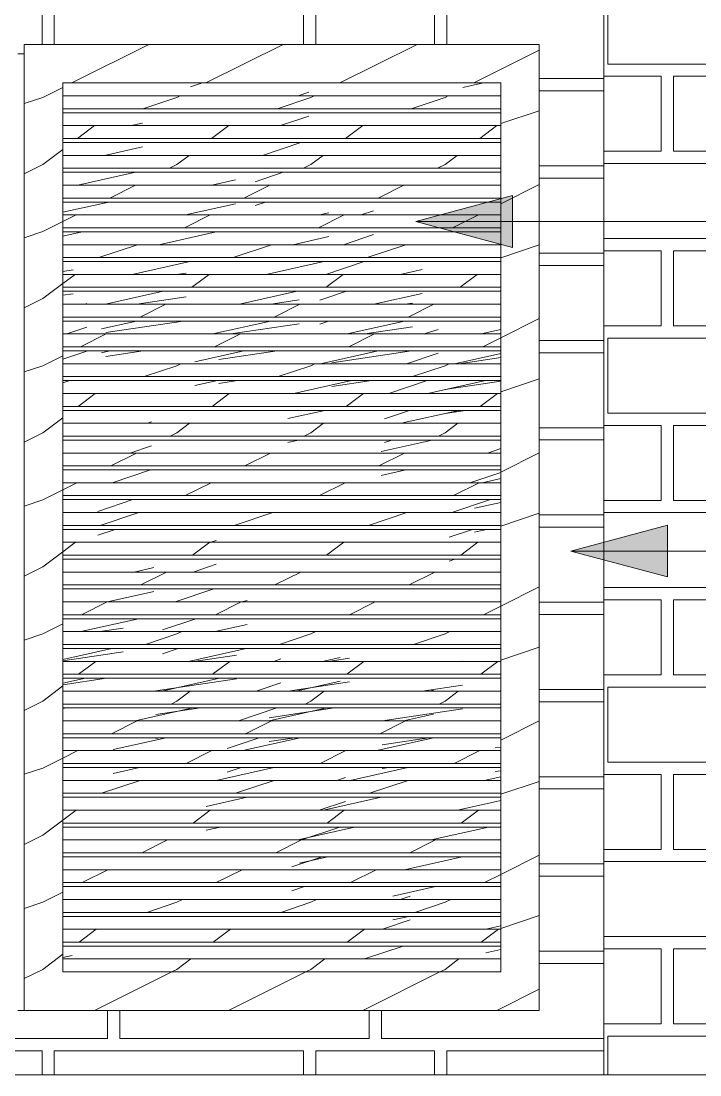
# Model space of a CAD drawing. Header units: millimetres. Extents: x 13463 to 25661, y -8446 to 5210.
# Drawn here: x 16037 to 16564, y 160 to 978 of the extents above; entities that cross this region are included whole.
import ezdxf

# ---------------------------------------------------------------- set-up
doc = ezdxf.new("R2010")
doc.units = ezdxf.units.MM
doc.layers.add('A-GENM', color=13, linetype='Continuous', lineweight=9)
doc.layers.add('G-ANNO-TEXT', color=231, linetype='Continuous', lineweight=9)
pattern_1 = [(216.87, (13388.3, -247.58), (312.37463, 208.25056), [52.063, -468.563]), (206.565, (13450.776, -278.82), (-104.12483, -104.12465), [116.415, -116.415]), (198.435, (13450.776, -330.88), (-208.2495, -104.12482), [65.854, -263.418])]

# ---------------------------------------------------------------- blocks, each defined once
blk = doc.blocks.new('CRT_MGN_COZ_Fogão a lenha completo - CRT_MGN_COZ_Fogão a lenha completo-5005769-VISTA FRONTAL BANCADA CHURRASQUEIRA')
at = {"layer": 'A-GENM'}
h = blk.add_hatch(dxfattribs=at)
h.set_pattern_fill('FP_73', color=256, style=0, pattern_type=2)
h.set_pattern_definition([(180, (16889.65, 944.52), (3e-14, 270.94), [193.675, -9.525]), (180, (16889.65, 1002.73), (3e-14, 270.94), [193.675, -9.525]), (90, (16889.65, 944.52), (203.2, -1e-14), [58.21, -212.73]), (90, (16695.98, 944.52), (203.2, -1e-14), [58.21, -212.73]), (180, (16737.25, 1012.26), (3e-14, 270.94), [193.675, -9.525, 92.075, -9.525]), (180, (16737.25, 1070.47), (3e-14, 270.94), [193.675, -9.525, 92.075, -9.525]), (90, (16737.25, 1012.26), (304.8, -2e-14), [58.21, -212.73]), (90, (16543.58, 1012.26), (304.8, -2e-14), [58.21, -212.73]), (90, (16534.05, 1012.26), (304.8, -2e-14), [58.21, -212.73]), (90, (16441.98, 1012.26), (304.8, -2e-14), [58.21, -212.73]), (180, (16788.05, 1080), (3e-14, 270.94), [193.675, -9.525]), (180, (16788.05, 1138.2), (3e-14, 270.94), [193.675, -9.525]), (90, (16788.05, 1080), (203.2, -1e-14), [58.21, -212.73]), (90, (16594.38, 1080), (203.2, -1e-14), [58.21, -212.728]), (180, (16737.25, 1147.73), (3e-14, 270.94), [193.675, -9.525, 92.075, -9.525]), (180, (16737.25, 1205.94), (3e-14, 270.94), [193.675, -9.525, 92.075, -9.525]), (90, (16737.25, 1147.73), (304.8, -2e-14), [58.21, -212.73]), (90, (16543.58, 1147.73), (304.8, -2e-14), [58.21, -212.73]), (90, (16534.05, 1147.73), (304.8, -2e-14), [58.21, -212.73]), (90, (16441.98, 1147.73), (304.8, -2e-14), [58.21, -212.73])])
h.paths.add_polyline_path([(16505.2, 160), (17289.65, 160), (17289.65, 1710), (16489.65, 1710), (16489.65, 160)])
h.paths.add_polyline_path([(16739.65, 860), (16739.65, 920), (17039.65, 920), (17039.65, 860), (17034.1, 860)])
h.paths.add_polyline_path([(17039.65, 1060), (16589.65, 1060), (16589.65, 1410), (17189.65, 1410), (17189.65, 1060), (17174.56, 1060)])
h = blk.add_hatch(dxfattribs=at)
h.set_pattern_fill('FP_64', color=256, style=0, pattern_type=2)
h.set_pattern_definition([(180, (15189.65, 594.52), (-3e-14, 270.937), [193.675, -9.525]), (180, (15189.65, 652.73), (3e-14, 270.937), [193.675, -9.525]), (90, (15189.65, 594.52), (203.2, -1e-14), [58.21, -212.728]), (90, (14995.98, 594.52), (203.2, -1e-14), [58.21, -212.728]), (180, (15037.25, 662.26), (3e-14, 270.937), [193.675, -9.525, 92.075, -9.525]), (180, (15037.25, 720.47), (3e-14, 270.937), [193.675, -9.525, 92.075, -9.525]), (90, (15037.25, 662.26), (304.8, -2e-14), [58.21, -212.73]), (90, (14843.58, 662.26), (304.8, -2e-14), [58.21, -212.73]), (90, (14834.05, 662.26), (304.8, -2e-14), [58.21, -212.73]), (90, (14741.98, 662.26), (304.8, -2e-14), [58.21, -212.728]), (180, (15088.05, 730), (3e-14, 270.937), [193.675, -9.525]), (180, (15088.05, 788.2), (3e-14, 270.937), [193.675, -9.525]), (90, (15088.05, 730), (203.2, -1e-14), [58.21, -212.728]), (90, (14894.38, 730), (203.2, -1e-14), [58.21, -212.728]), (180, (15037.25, 797.73), (-3e-14, 270.937), [193.675, -9.525, 92.075, -9.525]), (180, (15037.25, 855.94), (3e-14, 270.937), [193.675, -9.525, 92.075, -9.525]), (90, (15037.25, 797.73), (304.8, -2e-14), [58.21, -212.73]), (90, (14843.58, 797.73), (304.8, -2e-14), [58.21, -212.73]), (90, (14834.05, 797.73), (304.8, -2e-14), [58.21, -212.73]), (90, (14741.98, 797.73), (304.8, -2e-14), [58.21, -212.728])])
h.paths.add_polyline_path([(16489.65, 160), (16489.65, 1010), (13889.65, 1010), (13889.65, 160), (15835.83, 160)])
h.paths.add_polyline_path([(13939.65, 210), (13934.65, 210), (13934.65, 960), (14334.65, 960), (14334.65, 952.73), (14339.65, 952.73), (14339.65, 960), (14739.65, 960), (14739.65, 210), (13964.65, 210)])
h.paths.add_polyline_path([(15189.65, 210), (14784.65, 210), (14784.65, 960), (15184.65, 960), (15184.65, 952.73), (15189.65, 952.73), (15189.65, 960), (15589.65, 960), (15589.65, 210), (15219.65, 210)])
h.paths.add_polyline_path([(15664.65, 210), (15634.65, 210), (15634.65, 960), (16034.65, 960), (16034.65, 952.73), (16039.65, 952.73), (16039.65, 960), (16439.65, 960), (16439.65, 210), (15835.83, 210)])
h = blk.add_hatch(dxfattribs=at)
h.set_pattern_fill('FP_33', color=256, style=0, pattern_type=2)
h.set_pattern_definition(pattern_1)
h.paths.add_polyline_path([(16039.65, 210), (16439.65, 210), (16439.65, 960), (16039.65, 960), (16039.65, 217.46)])
h.paths.add_polyline_path([(16069.65, 240), (16069.65, 930), (16409.65, 930), (16409.65, 240), (16170.52, 240)])
h = blk.add_hatch(dxfattribs=at)
h.set_pattern_fill('FP_61', color=256, style=0, pattern_type=2)
h.set_pattern_definition([(198.542, (13388.301, 122.267), (294.40488, 87.105235), [43.93, -395.373]), (192.604, (13450.776, 108.297), (-135.85854, -53.66103), [106.696, -106.696]), (188.479, (13450.776, 85.014), (-224.54794, -48.99643), [63.165, -252.661])])
h.paths.add_polyline_path([(16399.65, 920), (16409.65, 920), (16409.65, 930), (16069.65, 930), (16069.65, 920), (16170.52, 920)])
h = blk.add_hatch(dxfattribs=at)
h.set_pattern_fill('FP_33', color=256, style=0, pattern_type=2)
h.set_pattern_definition(pattern_1)
h.paths.add_polyline_path([(16170.52, 910), (16409.65, 910), (16409.65, 920), (16069.65, 920), (16069.65, 910)])
h = blk.add_hatch(dxfattribs=at)
h.set_pattern_fill('FP_32', color=256, style=0, pattern_type=2)
h.set_pattern_definition([(198.542, (13388.301, 103.784), (294.40488, 87.105235), [43.93, -395.373]), (192.604, (13450.776, 89.814), (-135.85854, -53.66103), [106.696, -106.696]), (188.479, (13450.776, 66.531), (-224.54794, -48.99643), [63.165, -252.661])])
h.paths.add_polyline_path([(16376.55, 896.9), (16409.65, 896.9), (16409.65, 906.9), (16069.65, 906.9), (16069.65, 896.9), (16170.52, 896.9)])
h = blk.add_hatch(dxfattribs=at)
h.set_pattern_fill('FP_33', color=256, style=0, pattern_type=2)
h.set_pattern_definition(pattern_1)
h.paths.add_polyline_path([(16170.52, 886.9), (16409.65, 886.9), (16409.65, 896.9), (16069.65, 896.9), (16069.65, 886.9)])
h = blk.add_hatch(dxfattribs=at)
h.set_pattern_fill('FP_34', color=256, style=0, pattern_type=2)
h.set_pattern_definition([(198.542, (13388.301, 85.301), (294.40488, 87.105235), [43.93, -395.373]), (192.604, (13450.776, 71.33), (-135.85854, -53.66103), [106.696, -106.696]), (188.479, (13450.776, 48.048), (-224.54794, -48.99643), [63.165, -252.661])])
h.paths.add_polyline_path([(16353.44, 873.79), (16409.65, 873.79), (16409.65, 883.79), (16069.65, 883.79), (16069.65, 873.79), (16170.52, 873.79)])
h = blk.add_hatch(dxfattribs=at)
h.set_pattern_fill('FP_33', color=256, style=0, pattern_type=2)
h.set_pattern_definition(pattern_1)
h.paths.add_polyline_path([(16170.52, 863.79), (16409.65, 863.79), (16409.65, 873.79), (16069.65, 873.79), (16069.65, 863.79)])
h = blk.add_hatch(dxfattribs=at)
h.set_pattern_fill('FP_35', color=256, style=0, pattern_type=2)
h.set_pattern_definition([(198.542, (13388.301, 66.818), (294.40488, 87.105235), [43.93, -395.373]), (192.604, (13450.776, 52.848), (-135.85854, -53.66103), [106.696, -106.696]), (188.479, (13450.776, 29.565), (-224.54794, -48.99643), [63.165, -252.661])])
h.paths.add_polyline_path([(16330.34, 850.69), (16409.65, 850.69), (16409.65, 860.69), (16069.65, 860.69), (16069.65, 850.69), (16170.52, 850.69)])
h = blk.add_hatch(dxfattribs=at)
h.set_pattern_fill('FP_33', color=256, style=0, pattern_type=2)
h.set_pattern_definition(pattern_1)
h.paths.add_polyline_path([(16170.52, 840.69), (16409.65, 840.69), (16409.65, 850.69), (16069.65, 850.69), (16069.65, 840.69)])
h = blk.add_hatch(dxfattribs=at)
h.set_pattern_fill('FP_36', color=256, style=0, pattern_type=2)
h.set_pattern_definition([(198.542, (13388.301, 48.336), (294.40488, 87.105235), [43.93, -395.373]), (192.604, (13450.776, 34.366), (-135.85854, -53.66103), [106.696, -106.696]), (188.479, (13450.776, 11.083), (-224.54794, -48.99643), [63.165, -252.661])])
h.paths.add_polyline_path([(16307.24, 827.59), (16409.65, 827.59), (16409.65, 837.59), (16069.65, 837.59), (16069.65, 827.59), (16170.52, 827.59)])
h = blk.add_hatch(dxfattribs=at)
h.set_pattern_fill('FP_33', color=256, style=0, pattern_type=2)
h.set_pattern_definition(pattern_1)
h.paths.add_polyline_path([(16170.52, 817.59), (16409.65, 817.59), (16409.65, 827.59), (16069.65, 827.59), (16069.65, 817.59)])
h = blk.add_hatch(dxfattribs=at)
h.set_pattern_fill('FP_37', color=256, style=0, pattern_type=2)
h.set_pattern_definition([(198.542, (13388.301, 29.853), (294.40488, 87.105235), [43.93, -395.373]), (192.604, (13450.776, 15.883), (-135.85854, -53.66103), [106.696, -106.696]), (188.479, (13450.776, -7.4), (-224.54794, -48.99643), [63.165, -252.661])])
h.paths.add_polyline_path([(16284.13, 804.48), (16409.65, 804.48), (16409.65, 814.48), (16069.65, 814.48), (16069.65, 804.48), (16170.52, 804.48)])
h = blk.add_hatch(dxfattribs=at)
h.set_pattern_fill('FP_33', color=256, style=0, pattern_type=2)
h.set_pattern_definition(pattern_1)
h.paths.add_polyline_path([(16170.52, 794.48), (16409.65, 794.48), (16409.65, 804.48), (16069.65, 804.48), (16069.65, 794.48)])
h = blk.add_hatch(dxfattribs=at)
h.set_pattern_fill('FP_38', color=256, style=0, pattern_type=2)
h.set_pattern_definition([(198.542, (13388.301, 11.37), (294.40488, 87.105235), [43.93, -395.373]), (192.604, (13450.776, -2.6), (-135.85854, -53.66103), [106.696, -106.696]), (188.479, (13450.776, -25.883), (-224.54794, -48.99643), [63.165, -252.661])])
h.paths.add_polyline_path([(16261.03, 781.38), (16409.65, 781.38), (16409.65, 791.38), (16069.65, 791.38), (16069.65, 781.38), (16170.52, 781.38)])
h = blk.add_hatch(dxfattribs=at)
h.set_pattern_fill('FP_33', color=256, style=0, pattern_type=2)
h.set_pattern_definition(pattern_1)
h.paths.add_polyline_path([(16170.52, 771.38), (16409.65, 771.38), (16409.65, 781.38), (16069.65, 781.38), (16069.65, 771.38)])
h = blk.add_hatch(dxfattribs=at)
h.set_pattern_fill('FP_39', color=256, style=0, pattern_type=2)
h.set_pattern_definition([(198.542, (13388.301, -7.113), (294.40488, 87.105235), [43.93, -395.373]), (192.604, (13450.776, -21.083), (-135.85854, -53.66103), [106.696, -106.696]), (188.479, (13450.776, -44.366), (-224.54794, -48.99643), [63.165, -252.661])])
h.paths.add_polyline_path([(16237.93, 758.28), (16409.65, 758.28), (16409.65, 768.28), (16069.65, 768.28), (16069.65, 758.28), (16170.52, 758.28)])
h = blk.add_hatch(dxfattribs=at)
h.set_pattern_fill('FP_33', color=256, style=0, pattern_type=2)
h.set_pattern_definition(pattern_1)
h.paths.add_polyline_path([(16170.52, 748.28), (16409.65, 748.28), (16409.65, 758.28), (16069.65, 758.28), (16069.65, 748.28)])
h = blk.add_hatch(dxfattribs=at)
h.set_pattern_fill('FP_40', color=256, style=0, pattern_type=2)
h.set_pattern_definition([(198.542, (13388.301, -25.595), (294.40488, 87.105235), [43.93, -395.373]), (192.604, (13450.776, -39.565), (-135.85854, -53.66103), [106.696, -106.696]), (188.479, (13450.776, -62.848), (-224.54794, -48.99643), [63.165, -252.661])])
h.paths.add_polyline_path([(16214.82, 735.17), (16409.65, 735.17), (16409.65, 745.17), (16069.65, 745.17), (16069.65, 735.17), (16170.52, 735.17)])
h = blk.add_hatch(dxfattribs=at)
h.set_pattern_fill('FP_33', color=256, style=0, pattern_type=2)
h.set_pattern_definition(pattern_1)
h.paths.add_polyline_path([(16069.65, 725.17), (16409.65, 725.17), (16409.65, 735.17), (16069.65, 735.17), (16069.65, 728.06)])
h = blk.add_hatch(dxfattribs=at)
h.set_pattern_fill('FP_41', color=256, style=0, pattern_type=2)
h.set_pattern_definition([(198.542, (13388.301, -44.078), (294.40488, 87.105235), [43.93, -395.373]), (192.604, (13450.776, -58.048), (-135.85854, -53.66103), [106.696, -106.696]), (188.479, (13450.776, -81.331), (-224.54794, -48.99643), [63.165, -252.661])])
h.paths.add_polyline_path([(16191.72, 712.07), (16409.65, 712.07), (16409.65, 722.07), (16069.65, 722.07), (16069.65, 712.07), (16170.52, 712.07)])
h = blk.add_hatch(dxfattribs=at)
h.set_pattern_fill('FP_33', color=256, style=0, pattern_type=2)
h.set_pattern_definition(pattern_1)
h.paths.add_polyline_path([(16170.52, 702.07), (16409.65, 702.07), (16409.65, 712.07), (16069.65, 712.07), (16069.65, 702.07)])
h = blk.add_hatch(dxfattribs=at)
h.set_pattern_fill('FP_42', color=256, style=0, pattern_type=2)
h.set_pattern_definition([(198.542, (13388.301, -62.561), (294.40488, 87.105235), [43.93, -395.373]), (192.604, (13450.776, -76.53), (-135.85854, -53.66103), [106.696, -106.696]), (188.479, (13450.776, -99.814), (-224.54794, -48.99643), [63.165, -252.661])])
h.paths.add_polyline_path([(16170.52, 688.97), (16409.65, 688.97), (16409.65, 698.97), (16069.65, 698.97), (16069.65, 688.97)])
h = blk.add_hatch(dxfattribs=at)
h.set_pattern_fill('FP_33', color=256, style=0, pattern_type=2)
h.set_pattern_definition(pattern_1)
h.paths.add_polyline_path([(16170.52, 678.97), (16409.65, 678.97), (16409.65, 688.97), (16069.65, 688.97), (16069.65, 678.97)])
h = blk.add_hatch(dxfattribs=at)
h.set_pattern_fill('FP_43', color=256, style=0, pattern_type=2)
h.set_pattern_definition([(198.542, (13388.301, -81.044), (294.40488, 87.105235), [43.93, -395.373]), (192.604, (13450.776, -95.014), (-135.85854, -53.66103), [106.696, -106.696]), (188.479, (13450.776, -118.297), (-224.54794, -48.99643), [63.165, -252.661])])
h.paths.add_polyline_path([(16170.52, 665.86), (16409.65, 665.86), (16409.65, 675.86), (16069.65, 675.86), (16069.65, 665.86)])
h = blk.add_hatch(dxfattribs=at)
h.set_pattern_fill('FP_33', color=256, style=0, pattern_type=2)
h.set_pattern_definition(pattern_1)
h.paths.add_polyline_path([(16170.52, 655.86), (16409.65, 655.86), (16409.65, 665.86), (16069.65, 665.86), (16069.65, 655.86)])
h = blk.add_hatch(dxfattribs=at)
h.set_pattern_fill('FP_44', color=256, style=0, pattern_type=2)
h.set_pattern_definition([(198.542, (13388.301, -99.527), (294.40488, 87.105235), [43.93, -395.373]), (192.604, (13450.776, -113.496), (-135.85854, -53.66103), [106.696, -106.696]), (188.479, (13450.776, -136.779), (-224.54794, -48.99643), [63.165, -252.661])])
h.paths.add_polyline_path([(16170.52, 642.76), (16409.65, 642.76), (16409.65, 652.76), (16069.65, 652.76), (16069.65, 642.76)])
h = blk.add_hatch(dxfattribs=at)
h.set_pattern_fill('FP_33', color=256, style=0, pattern_type=2)
h.set_pattern_definition(pattern_1)
h.paths.add_polyline_path([(16170.52, 632.76), (16409.65, 632.76), (16409.65, 642.76), (16069.65, 642.76), (16069.65, 632.76)])
h = blk.add_hatch(dxfattribs=at)
h.set_pattern_fill('FP_45', color=256, style=0, pattern_type=2)
h.set_pattern_definition([(198.542, (13388.301, -118.009), (294.40488, 87.105235), [43.93, -395.373]), (192.604, (13450.776, -131.98), (-135.85854, -53.66103), [106.696, -106.696]), (188.479, (13450.776, -155.262), (-224.54794, -48.99643), [63.165, -252.661])])
h.paths.add_polyline_path([(16170.52, 619.66), (16409.65, 619.66), (16409.65, 629.66), (16069.65, 629.66), (16069.65, 619.66)])
h = blk.add_hatch(dxfattribs=at)
h.set_pattern_fill('FP_33', color=256, style=0, pattern_type=2)
h.set_pattern_definition(pattern_1)
h.paths.add_polyline_path([(16170.52, 609.66), (16409.65, 609.66), (16409.65, 619.66), (16069.65, 619.66), (16069.65, 609.66)])
h = blk.add_hatch(dxfattribs=at)
h.set_pattern_fill('FP_46', color=256, style=0, pattern_type=2)
h.set_pattern_definition([(198.542, (13388.301, -136.492), (294.40488, 87.105235), [43.93, -395.373]), (192.604, (13450.776, -150.462), (-135.85854, -53.66103), [106.696, -106.696]), (188.479, (13450.776, -173.745), (-224.54794, -48.99643), [63.165, -252.661])])
h.paths.add_polyline_path([(16170.52, 596.55), (16409.65, 596.55), (16409.65, 606.55), (16069.65, 606.55), (16069.65, 596.55)])
h = blk.add_hatch(dxfattribs=at)
h.set_pattern_fill('FP_33', color=256, style=0, pattern_type=2)
h.set_pattern_definition(pattern_1)
h.paths.add_polyline_path([(16170.52, 586.55), (16409.65, 586.55), (16409.65, 596.55), (16069.65, 596.55), (16069.65, 586.55)])
h = blk.add_hatch(dxfattribs=at)
h.set_pattern_fill('FP_47', color=256, style=0, pattern_type=2)
h.set_pattern_definition([(198.542, (13388.301, -154.975), (294.40488, 87.105235), [43.93, -395.373]), (192.604, (13450.776, -168.945), (-135.85854, -53.66103), [106.696, -106.696]), (188.479, (13450.776, -192.228), (-224.54794, -48.99643), [63.165, -252.661])])
h.paths.add_polyline_path([(16170.52, 573.45), (16409.65, 573.45), (16409.65, 583.45), (16069.65, 583.45), (16069.65, 573.45)])
h = blk.add_hatch(dxfattribs=at)
h.set_pattern_fill('FP_33', color=256, style=0, pattern_type=2)
h.set_pattern_definition(pattern_1)
h.paths.add_polyline_path([(16170.52, 563.45), (16409.65, 563.45), (16409.65, 573.45), (16069.65, 573.45), (16069.65, 563.45)])
h = blk.add_hatch(dxfattribs=at)
h.set_pattern_fill('FP_48', color=256, style=0, pattern_type=2)
h.set_pattern_definition([(198.542, (13388.301, -173.458), (294.40488, 87.105235), [43.93, -395.373]), (192.604, (13450.776, -187.427), (-135.85854, -53.66103), [106.696, -106.696]), (188.479, (13450.776, -210.71), (-224.54794, -48.99643), [63.165, -252.661])])
h.paths.add_polyline_path([(16170.52, 550.34), (16409.65, 550.34), (16409.65, 560.34), (16069.65, 560.34), (16069.65, 550.34)])
h = blk.add_hatch(dxfattribs=at)
h.set_pattern_fill('FP_33', color=256, style=0, pattern_type=2)
h.set_pattern_definition(pattern_1)
h.paths.add_polyline_path([(16170.52, 540.34), (16409.65, 540.34), (16409.65, 550.34), (16069.65, 550.34), (16069.65, 540.34)])
h = blk.add_hatch(dxfattribs=at)
h.set_pattern_fill('FP_49', color=256, style=0, pattern_type=2)
h.set_pattern_definition([(198.542, (13388.301, -191.94), (294.40488, 87.105235), [43.93, -395.373]), (192.604, (13450.776, -205.91), (-135.85854, -53.66103), [106.696, -106.696]), (188.479, (13450.776, -229.193), (-224.54794, -48.99643), [63.165, -252.661])])
h.paths.add_polyline_path([(16170.52, 527.24), (16409.65, 527.24), (16409.65, 537.24), (16069.65, 537.24), (16069.65, 527.24)])
h = blk.add_hatch(dxfattribs=at)
h.set_pattern_fill('FP_33', color=256, style=0, pattern_type=2)
h.set_pattern_definition(pattern_1)
h.paths.add_polyline_path([(16170.52, 517.24), (16409.65, 517.24), (16409.65, 527.24), (16069.65, 527.24), (16069.65, 517.24)])
h = blk.add_hatch(dxfattribs=at)
h.set_pattern_fill('FP_50', color=256, style=0, pattern_type=2)
h.set_pattern_definition([(198.542, (13388.301, -210.423), (294.40488, 87.105235), [43.93, -395.373]), (192.604, (13450.776, -224.393), (-135.85854, -53.66103), [106.696, -106.696]), (188.479, (13450.776, -247.676), (-224.54794, -48.99643), [63.165, -252.661])])
h.paths.add_polyline_path([(16170.52, 504.14), (16409.65, 504.14), (16409.65, 514.14), (16069.65, 514.14), (16069.65, 504.14)])
h = blk.add_hatch(dxfattribs=at)
h.set_pattern_fill('FP_33', color=256, style=0, pattern_type=2)
h.set_pattern_definition(pattern_1)
h.paths.add_polyline_path([(16170.52, 494.14), (16409.65, 494.14), (16409.65, 504.14), (16069.65, 504.14), (16069.65, 494.14)])
h = blk.add_hatch(dxfattribs=at)
h.set_pattern_fill('FP_51', color=256, style=0, pattern_type=2)
h.set_pattern_definition([(198.542, (13388.301, -228.906), (294.40488, 87.105235), [43.93, -395.373]), (192.604, (13450.776, -242.876), (-135.85854, -53.66103), [106.696, -106.696]), (188.479, (13450.776, -266.159), (-224.54794, -48.99643), [63.165, -252.661])])
h.paths.add_polyline_path([(16170.52, 481.03), (16409.65, 481.03), (16409.65, 491.03), (16069.65, 491.03), (16069.65, 481.03)])
h = blk.add_hatch(dxfattribs=at)
h.set_pattern_fill('FP_33', color=256, style=0, pattern_type=2)
h.set_pattern_definition(pattern_1)
h.paths.add_polyline_path([(16069.65, 471.03), (16409.65, 471.03), (16409.65, 481.03), (16069.65, 481.03), (16069.65, 472.76)])
h = blk.add_hatch(dxfattribs=at)
h.set_pattern_fill('FP_52', color=256, style=0, pattern_type=2)
h.set_pattern_definition([(198.542, (13388.301, -247.389), (294.40488, 87.105235), [43.93, -395.373]), (192.604, (13450.776, -261.358), (-135.85854, -53.66103), [106.696, -106.696]), (188.479, (13450.776, -284.641), (-224.54794, -48.99643), [63.165, -252.661])])
h.paths.add_polyline_path([(16170.52, 457.93), (16409.65, 457.93), (16409.65, 467.93), (16069.65, 467.93), (16069.65, 457.93)])
h = blk.add_hatch(dxfattribs=at)
h.set_pattern_fill('FP_33', color=256, style=0, pattern_type=2)
h.set_pattern_definition(pattern_1)
h.paths.add_polyline_path([(16170.52, 447.93), (16409.65, 447.93), (16409.65, 457.93), (16069.65, 457.93), (16069.65, 447.93)])
h = blk.add_hatch(dxfattribs=at)
h.set_pattern_fill('FP_53', color=256, style=0, pattern_type=2)
h.set_pattern_definition([(198.542, (13388.301, -265.871), (294.40488, 87.105235), [43.93, -395.373]), (192.604, (13450.776, -279.84), (-135.85854, -53.66103), [106.696, -106.696]), (188.479, (13450.776, -303.124), (-224.54794, -48.99643), [63.165, -252.661])])
h.paths.add_polyline_path([(16170.52, 434.83), (16409.65, 434.83), (16409.65, 444.83), (16069.65, 444.83), (16069.65, 434.83)])
h = blk.add_hatch(dxfattribs=at)
h.set_pattern_fill('FP_33', color=256, style=0, pattern_type=2)
h.set_pattern_definition(pattern_1)
h.paths.add_polyline_path([(16170.52, 424.83), (16409.65, 424.83), (16409.65, 434.83), (16069.65, 434.83), (16069.65, 424.83)])
h = blk.add_hatch(dxfattribs=at)
h.set_pattern_fill('FP_54', color=256, style=0, pattern_type=2)
h.set_pattern_definition([(198.542, (13388.301, -284.354), (294.40488, 87.105235), [43.93, -395.373]), (192.604, (13450.776, -298.324), (-135.85854, -53.66103), [106.696, -106.696]), (188.479, (13450.776, -321.607), (-224.54794, -48.99643), [63.165, -252.661])])
h.paths.add_polyline_path([(16170.52, 411.72), (16409.65, 411.72), (16409.65, 421.72), (16069.65, 421.72), (16069.65, 411.72)])
h = blk.add_hatch(dxfattribs=at)
h.set_pattern_fill('FP_33', color=256, style=0, pattern_type=2)
h.set_pattern_definition(pattern_1)
h.paths.add_polyline_path([(16170.52, 401.72), (16409.65, 401.72), (16409.65, 411.72), (16069.65, 411.72), (16069.65, 401.72)])
h = blk.add_hatch(dxfattribs=at)
h.set_pattern_fill('FP_55', color=256, style=0, pattern_type=2)
h.set_pattern_definition([(198.542, (13388.301, -302.837), (294.40488, 87.105235), [43.93, -395.373]), (192.604, (13450.776, -316.807), (-135.85854, -53.66103), [106.696, -106.696]), (188.479, (13450.776, -340.09), (-224.54794, -48.99643), [63.165, -252.661])])
h.paths.add_polyline_path([(16170.52, 388.62), (16409.65, 388.62), (16409.65, 398.62), (16069.65, 398.62), (16069.65, 388.62)])
h = blk.add_hatch(dxfattribs=at)
h.set_pattern_fill('FP_33', color=256, style=0, pattern_type=2)
h.set_pattern_definition(pattern_1)
h.paths.add_polyline_path([(16170.52, 378.62), (16409.65, 378.62), (16409.65, 388.62), (16069.65, 388.62), (16069.65, 378.62)])
h = blk.add_hatch(dxfattribs=at)
h.set_pattern_fill('FP_56', color=256, style=0, pattern_type=2)
h.set_pattern_definition([(198.542, (13388.301, -321.32), (294.40488, 87.105235), [43.93, -395.373]), (192.604, (13450.776, -335.29), (-135.85854, -53.66103), [106.696, -106.696]), (188.479, (13450.776, -358.573), (-224.54794, -48.99643), [63.165, -252.661])])
h.paths.add_polyline_path([(16170.52, 365.52), (16409.65, 365.52), (16409.65, 375.52), (16069.65, 375.52), (16069.65, 365.52)])
h = blk.add_hatch(dxfattribs=at)
h.set_pattern_fill('FP_33', color=256, style=0, pattern_type=2)
h.set_pattern_definition(pattern_1)
h.paths.add_polyline_path([(16170.52, 355.52), (16409.65, 355.52), (16409.65, 365.52), (16069.65, 365.52), (16069.65, 355.52)])
h = blk.add_hatch(dxfattribs=at)
h.set_pattern_fill('FP_57', color=256, style=0, pattern_type=2)
h.set_pattern_definition([(198.542, (13388.301, -339.802), (294.40488, 87.105235), [43.93, -395.373]), (192.604, (13450.776, -353.772), (-135.85854, -53.66103), [106.696, -106.696]), (188.479, (13450.776, -377.055), (-224.54794, -48.99643), [63.165, -252.661])])
h.paths.add_polyline_path([(16170.52, 342.41), (16409.65, 342.41), (16409.65, 352.41), (16069.65, 352.41), (16069.65, 342.41)])
h = blk.add_hatch(dxfattribs=at)
h.set_pattern_fill('FP_33', color=256, style=0, pattern_type=2)
h.set_pattern_definition(pattern_1)
h.paths.add_polyline_path([(16170.52, 332.41), (16409.65, 332.41), (16409.65, 342.41), (16069.65, 342.41), (16069.65, 332.41)])
h = blk.add_hatch(dxfattribs=at)
h.set_pattern_fill('FP_58', color=256, style=0, pattern_type=2)
h.set_pattern_definition([(198.542, (13388.301, -358.285), (294.40488, 87.105235), [43.93, -395.373]), (192.604, (13450.776, -372.255), (-135.85854, -53.66103), [106.696, -106.696]), (188.479, (13450.776, -395.538), (-224.54794, -48.99643), [63.165, -252.661])])
h.paths.add_polyline_path([(16170.52, 319.31), (16409.65, 319.31), (16409.65, 329.31), (16069.65, 329.31), (16069.65, 319.31), (16148.96, 319.31)])
h = blk.add_hatch(dxfattribs=at)
h.set_pattern_fill('FP_33', color=256, style=0, pattern_type=2)
h.set_pattern_definition(pattern_1)
h.paths.add_polyline_path([(16170.52, 309.31), (16409.65, 309.31), (16409.65, 319.31), (16069.65, 319.31), (16069.65, 309.31)])
h = blk.add_hatch(dxfattribs=at)
h.set_pattern_fill('FP_59', color=256, style=0, pattern_type=2)
h.set_pattern_definition([(198.542, (13388.301, -376.768), (294.40488, 87.105235), [43.93, -395.373]), (192.604, (13450.776, -390.738), (-135.85854, -53.66103), [106.696, -106.696]), (188.479, (13450.776, -414.021), (-224.54794, -48.99643), [63.165, -252.661])])
h.paths.add_polyline_path([(16170.52, 296.21), (16409.65, 296.21), (16409.65, 306.21), (16069.65, 306.21), (16069.65, 296.21), (16125.86, 296.21)])
h = blk.add_hatch(dxfattribs=at)
h.set_pattern_fill('FP_33', color=256, style=0, pattern_type=2)
h.set_pattern_definition(pattern_1)
h.paths.add_polyline_path([(16170.52, 286.21), (16409.65, 286.21), (16409.65, 296.21), (16069.65, 296.21), (16069.65, 286.21)])
h = blk.add_hatch(dxfattribs=at)
h.set_pattern_fill('FP_60', color=256, style=0, pattern_type=2)
h.set_pattern_definition([(198.542, (13388.301, -395.251), (294.40488, 87.105235), [43.93, -395.373]), (192.604, (13450.776, -409.22), (-135.85854, -53.66103), [106.696, -106.696]), (188.479, (13450.776, -432.504), (-224.54794, -48.99643), [63.165, -252.661])])
h.paths.add_polyline_path([(16170.52, 273.1), (16409.65, 273.1), (16409.65, 283.1), (16069.65, 283.1), (16069.65, 273.1), (16102.75, 273.1)])
h = blk.add_hatch(dxfattribs=at)
h.set_pattern_fill('FP_33', color=256, style=0, pattern_type=2)
h.set_pattern_definition(pattern_1)
h.paths.add_polyline_path([(16170.52, 263.1), (16409.65, 263.1), (16409.65, 273.1), (16069.65, 273.1), (16069.65, 263.1)])
h = blk.add_hatch(dxfattribs=at)
h.set_pattern_fill('FP_62', color=256, style=0, pattern_type=2)
h.set_pattern_definition([(198.542, (13388.301, -413.733), (294.40488, 87.105235), [43.93, -395.373]), (192.604, (13450.776, -427.703), (-135.85854, -53.66103), [106.696, -106.696]), (188.479, (13450.776, -450.986), (-224.54794, -48.99643), [63.165, -252.661])])
h.paths.add_polyline_path([(16170.52, 250), (16409.65, 250), (16409.65, 260), (16069.65, 260), (16069.65, 250), (16079.65, 250)])
h = blk.add_hatch(dxfattribs=at)
h.set_pattern_fill('FP_33', color=256, style=0, pattern_type=2)
h.set_pattern_definition(pattern_1)
h.paths.add_polyline_path([(16170.52, 240), (16409.65, 240), (16409.65, 250), (16069.65, 250), (16069.65, 240)])
for p, q in [((16489.65, 1710), (16489.65, 160)), ((16489.65, 160), (16489.65, 1010)), ((16439.65, 960), (16039.65, 960)), ((16039.65, 960), (16039.65, 210)), ((16439.65, 210), (16439.65, 960)), ((16034.65, 952.73), (16039.65, 952.73)), ((16069.65, 920), (16069.65, 930)), ((16069.65, 930), (16409.65, 930)), ((16069.65, 240), (16069.65, 930)), ((16409.65, 930), (16409.65, 240)), ((16069.65, 910), (16069.65, 920)), ((16069.65, 920), (16409.65, 920)), ((16409.65, 920), (16409.65, 910)), ((16409.65, 910), (16069.65, 910)), ((16069.65, 896.9), (16069.65, 906.9)), ((16409.65, 906.9), (16069.65, 906.9)), ((16069.65, 886.9), (16069.65, 896.9)), ((16069.65, 896.9), (16409.65, 896.9)), ((16409.65, 896.9), (16409.65, 886.9)), ((16409.65, 886.9), (16069.65, 886.9)), ((16069.65, 873.79), (16069.65, 883.79)), ((16409.65, 883.79), (16069.65, 883.79)), ((16069.65, 863.79), (16069.65, 873.79)), ((16069.65, 873.79), (16409.65, 873.79)), ((16409.65, 873.79), (16409.65, 863.79)), ((16409.65, 863.79), (16069.65, 863.79)), ((16069.65, 850.69), (16069.65, 860.69)), ((16409.65, 860.69), (16069.65, 860.69)), ((16069.65, 840.69), (16069.65, 850.69)), ((16069.65, 850.69), (16409.65, 850.69)), ((16409.65, 850.69), (16409.65, 840.69)), ((16409.65, 840.69), (16069.65, 840.69)), ((16069.65, 827.59), (16069.65, 837.59)), ((16409.65, 837.59), (16069.65, 837.59)), ((16069.65, 817.59), (16069.65, 827.59)), ((16069.65, 827.59), (16409.65, 827.59)), ((16409.65, 827.59), (16409.65, 817.59)), ((16409.65, 817.59), (16069.65, 817.59)), ((16069.65, 804.48), (16069.65, 814.48)), ((16409.65, 814.48), (16069.65, 814.48)), ((16069.65, 794.48), (16069.65, 804.48)), ((16069.65, 804.48), (16409.65, 804.48)), ((16409.65, 804.48), (16409.65, 794.48)), ((16409.65, 794.48), (16069.65, 794.48)), ((16069.65, 781.38), (16069.65, 791.38)), ((16409.65, 791.38), (16069.65, 791.38)), ((16069.65, 771.38), (16069.65, 781.38)), ((16069.65, 781.38), (16409.65, 781.38)), ((16409.65, 781.38), (16409.65, 771.38)), ((16409.65, 771.38), (16069.65, 771.38)), ((16069.65, 758.28), (16069.65, 768.28)), ((16409.65, 768.28), (16069.65, 768.28)), ((16069.65, 748.28), (16069.65, 758.28)), ((16069.65, 758.28), (16409.65, 758.28)), ((16409.65, 758.28), (16409.65, 748.28)), ((16409.65, 748.28), (16069.65, 748.28)), ((16069.65, 735.17), (16069.65, 745.17)), ((16409.65, 745.17), (16069.65, 745.17)), ((16069.65, 725.17), (16069.65, 735.17)), ((16069.65, 735.17), (16409.65, 735.17)), ((16409.65, 735.17), (16409.65, 725.17)), ((16409.65, 725.17), (16069.65, 725.17)), ((16069.65, 712.07), (16069.65, 722.07)), ((16409.65, 722.07), (16069.65, 722.07)), ((16069.65, 702.07), (16069.65, 712.07)), ((16069.65, 712.07), (16409.65, 712.07)), ((16409.65, 712.07), (16409.65, 702.07)), ((16409.65, 702.07), (16069.65, 702.07)), ((16069.65, 688.97), (16069.65, 698.97)), ((16409.65, 698.97), (16069.65, 698.97)), ((16069.65, 678.97), (16069.65, 688.97)), ((16069.65, 688.97), (16409.65, 688.97)), ((16409.65, 688.97), (16409.65, 678.97)), ((16409.65, 678.97), (16069.65, 678.97)), ((16069.65, 665.86), (16069.65, 675.86)), ((16409.65, 675.86), (16069.65, 675.86)), ((16069.65, 655.86), (16069.65, 665.86)), ((16069.65, 665.86), (16409.65, 665.86)), ((16409.65, 665.86), (16409.65, 655.86)), ((16409.65, 655.86), (16069.65, 655.86)), ((16069.65, 642.76), (16069.65, 652.76)), ((16409.65, 652.76), (16069.65, 652.76)), ((16069.65, 632.76), (16069.65, 642.76)), ((16069.65, 642.76), (16409.65, 642.76)), ((16409.65, 642.76), (16409.65, 632.76)), ((16409.65, 632.76), (16069.65, 632.76)), ((16069.65, 619.66), (16069.65, 629.66)), ((16409.65, 629.66), (16069.65, 629.66)), ((16069.65, 609.66), (16069.65, 619.66)), ((16069.65, 619.66), (16409.65, 619.66)), ((16409.65, 619.66), (16409.65, 609.66)), ((16409.65, 609.66), (16069.65, 609.66)), ((16069.65, 596.55), (16069.65, 606.55)), ((16409.65, 606.55), (16069.65, 606.55)), ((16069.65, 586.55), (16069.65, 596.55)), ((16069.65, 596.55), (16409.65, 596.55)), ((16409.65, 596.55), (16409.65, 586.55)), ((16409.65, 586.55), (16069.65, 586.55)), ((16069.65, 573.45), (16069.65, 583.45)), ((16409.65, 583.45), (16069.65, 583.45)), ((16069.65, 563.45), (16069.65, 573.45)), ((16069.65, 573.45), (16409.65, 573.45)), ((16409.65, 573.45), (16409.65, 563.45)), ((16409.65, 563.45), (16069.65, 563.45)), ((16069.65, 550.34), (16069.65, 560.34)), ((16409.65, 560.34), (16069.65, 560.34)), ((16069.65, 540.34), (16069.65, 550.34)), ((16069.65, 550.34), (16409.65, 550.34)), ((16409.65, 550.34), (16409.65, 540.34)), ((16409.65, 540.34), (16069.65, 540.34)), ((16069.65, 527.24), (16069.65, 537.24)), ((16409.65, 537.24), (16069.65, 537.24)), ((16069.65, 517.24), (16069.65, 527.24)), ((16069.65, 527.24), (16409.65, 527.24)), ((16409.65, 527.24), (16409.65, 517.24)), ((16409.65, 517.24), (16069.65, 517.24)), ((16069.65, 504.14), (16069.65, 514.14)), ((16409.65, 514.14), (16069.65, 514.14)), ((16069.65, 494.14), (16069.65, 504.14)), ((16069.65, 504.14), (16409.65, 504.14)), ((16409.65, 504.14), (16409.65, 494.14)), ((16409.65, 494.14), (16069.65, 494.14)), ((16069.65, 481.03), (16069.65, 491.03)), ((16409.65, 491.03), (16069.65, 491.03)), ((16069.65, 471.03), (16069.65, 481.03)), ((16069.65, 481.03), (16409.65, 481.03)), ((16409.65, 481.03), (16409.65, 471.03)), ((16409.65, 471.03), (16069.65, 471.03)), ((16069.65, 457.93), (16069.65, 467.93)), ((16409.65, 467.93), (16069.65, 467.93)), ((16069.65, 447.93), (16069.65, 457.93)), ((16069.65, 457.93), (16409.65, 457.93)), ((16409.65, 457.93), (16409.65, 447.93)), ((16409.65, 447.93), (16069.65, 447.93)), ((16069.65, 434.83), (16069.65, 444.83)), ((16409.65, 444.83), (16069.65, 444.83)), ((16069.65, 424.83), (16069.65, 434.83)), ((16069.65, 434.83), (16409.65, 434.83)), ((16409.65, 434.83), (16409.65, 424.83)), ((16409.65, 424.83), (16069.65, 424.83)), ((16069.65, 411.72), (16069.65, 421.72)), ((16409.65, 421.72), (16069.65, 421.72)), ((16069.65, 401.72), (16069.65, 411.72)), ((16069.65, 411.72), (16409.65, 411.72)), ((16409.65, 411.72), (16409.65, 401.72)), ((16409.65, 401.72), (16069.65, 401.72)), ((16069.65, 388.62), (16069.65, 398.62)), ((16409.65, 398.62), (16069.65, 398.62)), ((16069.65, 378.62), (16069.65, 388.62)), ((16069.65, 388.62), (16409.65, 388.62)), ((16409.65, 388.62), (16409.65, 378.62)), ((16409.65, 378.62), (16069.65, 378.62)), ((16069.65, 365.52), (16069.65, 375.52)), ((16409.65, 375.52), (16069.65, 375.52)), ((16069.65, 355.52), (16069.65, 365.52)), ((16069.65, 365.52), (16409.65, 365.52)), ((16409.65, 365.52), (16409.65, 355.52)), ((16409.65, 355.52), (16069.65, 355.52)), ((16069.65, 342.41), (16069.65, 352.41)), ((16409.65, 352.41), (16069.65, 352.41)), ((16069.65, 332.41), (16069.65, 342.41)), ((16069.65, 342.41), (16409.65, 342.41)), ((16409.65, 342.41), (16409.65, 332.41)), ((16409.65, 332.41), (16069.65, 332.41)), ((16069.65, 319.31), (16069.65, 329.31)), ((16409.65, 329.31), (16069.65, 329.31)), ((16069.65, 309.31), (16069.65, 319.31)), ((16069.65, 319.31), (16409.65, 319.31)), ((16409.65, 319.31), (16409.65, 309.31)), ((16409.65, 309.31), (16069.65, 309.31)), ((16069.65, 296.21), (16069.65, 306.21)), ((16409.65, 306.21), (16069.65, 306.21)), ((16069.65, 286.21), (16069.65, 296.21)), ((16069.65, 296.21), (16409.65, 296.21)), ((16409.65, 296.21), (16409.65, 286.21)), ((16409.65, 286.21), (16069.65, 286.21)), ((16069.65, 273.1), (16069.65, 283.1)), ((16409.65, 283.1), (16069.65, 283.1)), ((16069.65, 263.1), (16069.65, 273.1)), ((16069.65, 273.1), (16409.65, 273.1)), ((16409.65, 273.1), (16409.65, 263.1)), ((16409.65, 263.1), (16069.65, 263.1)), ((16069.65, 250), (16069.65, 260)), ((16409.65, 260), (16069.65, 260)), ((16069.65, 240), (16069.65, 250)), ((16069.65, 250), (16409.65, 250)), ((16409.65, 250), (16409.65, 240)), ((16409.65, 240), (16069.65, 240)), ((16409.65, 240), (16069.65, 240)), ((16039.65, 210), (16034.65, 210)), ((16039.65, 210), (16439.65, 210)), ((13889.65, 160), (16489.65, 160)), ((17289.65, 160), (16489.65, 160))]:
    blk.add_line(p, q, dxfattribs=at)

msp = doc.modelspace()

# ---------------------------------------------------------------- hatches: boundary and pattern name
at = {"layer": 'G-ANNO-TEXT'}
for points in [[(16343.791, 822.474), (16418.791, 802.378), (16418.791, 842.57)], [(16464.115, 566.655), (16539.115, 546.559), (16539.115, 586.751)]]:
    msp.add_hatch(color=7, dxfattribs=at).paths.add_polyline_path(points)

# ---------------------------------------------------------------- linework, layer by layer
at = {"layer": 'G-ANNO-TEXT', "color": 7}
for p, q in [((16418.791, 842.57), (16343.791, 822.474)), ((16418.791, 802.378), (16418.791, 842.57)), ((16343.791, 822.474), (16418.791, 802.378)), ((16343.791, 822.474), (16737.737, 822.474)), ((16539.115, 586.751), (16464.115, 566.655)), ((16539.115, 546.559), (16539.115, 586.751)), ((16464.115, 566.655), (16539.115, 546.559)), ((16464.115, 566.655), (16737.737, 566.655))]:
    msp.add_line(p, q, dxfattribs=at)

# ---------------------------------------------------------------- block references
at = {"layer": 'A-GENM'}
msp.add_blockref('CRT_MGN_COZ_Fogão a lenha completo - CRT_MGN_COZ_Fogão a lenha completo-5005769-VISTA FRONTAL BANCADA CHURRASQUEIRA', (0, 0), dxfattribs=at)

doc.saveas('drawing.dxf')
